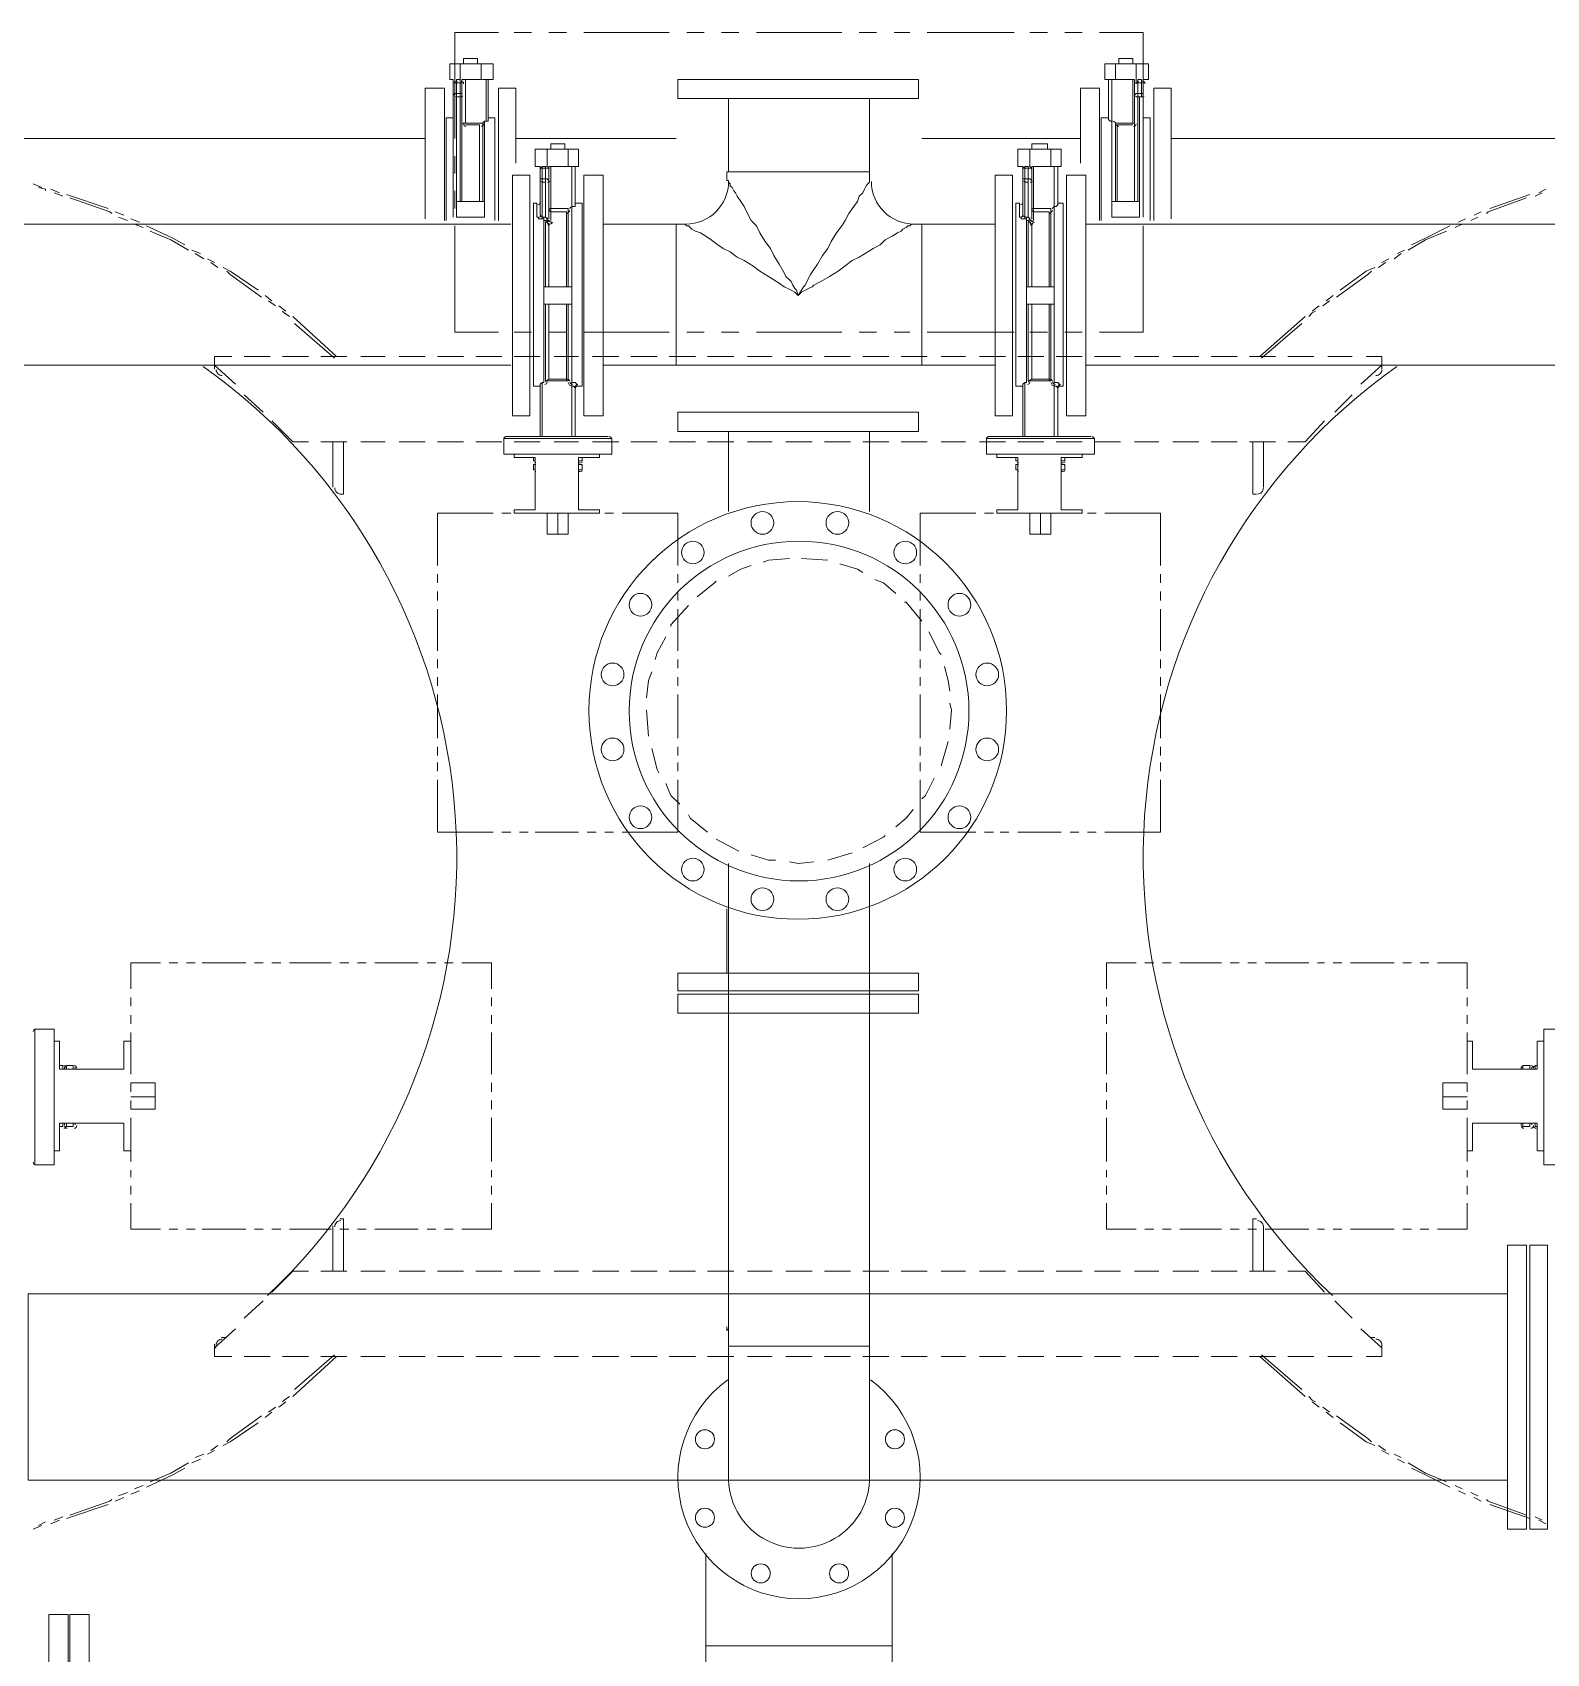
# Model space of a CAD drawing. Extents: x -18489 to 195597, y -1599 to 112111.
# Drawn here: x -14382.2 to -14206.1, y 6897.8 to 7086.3 of the extents above; entities that cross this region are included whole.
import ezdxf

# ---------------------------------------------------------------- set-up
doc = ezdxf.new("R2010")
doc.units = 0
doc.header["$LTSCALE"] = 100
doc.layers.add('188K-SM-03-F10-MECH-EQ-Y2257103$0$M-EQPM-AD', color=5, linetype='Continuous')

# ---------------------------------------------------------------- blocks, each defined once
blk = doc.blocks.new('188K-SM-03-F10-MECH-EQ-Y2257103$0$矽品二林中科一期-設備-空調$0$ZIN280AH(OD1400TL2135) 外型圖-Model')
at = {"color": 0, "lineweight": 13}
for points in [[(4059.7, 7822.9), (4037.4, 7822.9), (4037.4, 8151.2), (4059.7, 8151.2)], [(4061.8, 7822.9), (4084.1, 7822.9), (4084.1, 8151.2), (4061.8, 8151.2)], [(2361.3, 7393.2), (2341, 7393.2), (2341, 7723.6), (2361.3, 7723.6)], [(2365.3, 7393.2), (2387.6, 7393.2), (2387.6, 7723.6), (2365.3, 7723.6)], [(2345, 7141.9), (2345, 7299.9), (2324.8, 7299.9), (2324.8, 7141.9)], [(4078, 7141.9), (4078, 7299.9), (4100.3, 7299.9), (4100.3, 7141.9)], [(3352.4, 7101.3), (3072.7, 7101.3), (3072.7, 7123.6), (3352.4, 7123.6)], [(3352.4, 7097.3), (3072.7, 7097.3), (3072.7, 7077), (3352.4, 7077)], [(2993.6, 6473), (2993.6, 6454.8), (2868, 6454.8), (2868, 6473)], [(3555.1, 6473), (3555.1, 6454.8), (3429.4, 6454.8), (3429.4, 6473)], [(3352.4, 6424.4), (3072.7, 6424.4), (3072.7, 6446.7), (3352.4, 6446.7)], [(2900.4, 6428.4), (2900.4, 6148.7), (2878.1, 6148.7), (2878.1, 6428.4)], [(2963.2, 6428.4), (2963.2, 6148.7), (2983.5, 6148.7), (2983.5, 6428.4)], [(3461.8, 6428.4), (3461.8, 6148.7), (3439.5, 6148.7), (3439.5, 6428.4)], [(3524.6, 6428.4), (3524.6, 6148.7), (3544.9, 6148.7), (3544.9, 6428.4)], [(2914.6, 6394), (2914.6, 6389.9)], [(3476, 6394), (3476, 6389.9)], [(2947, 6278.4), (2914.6, 6278.4), (2914.6, 6298.7), (2947, 6298.7)], [(3129.4, 6144.7), (3129.4, 6154.8), (3129.4, 6156.8), (3131.4, 6158.8), (3133.5, 6160.9), (3135.5, 6164.9), (3137.5, 6169), (3141.6, 6173), (3143.6, 6179.1), (3147.7, 6185.2), (3153.7, 6193.3), (3157.8, 6201.4), (3161.8, 6207.5), (3167.9, 6215.6), (3174, 6225.7), (3178.1, 6233.8), (3184.1, 6241.9), (3190.2, 6252.1), (3194.3, 6258.2), (3198.3, 6264.2), (3202.4, 6272.3), (3204.4, 6276.4), (3206.4, 6278.4), (3208.5, 6282.5), (3212.5, 6288.6), (3214.5, 6282.5), (3216.6, 6280.5), (3218.6, 6276.4), (3220.6, 6272.3), (3222.7, 6270.3), (3226.7, 6266.3), (3228.7, 6262.2), (3234.8, 6252.1), (3240.9, 6241.9), (3244.9, 6233.8), (3251, 6225.7), (3257.1, 6215.6), (3261.2, 6207.5), (3267.2, 6201.4), (3271.3, 6193.3), (3275.3, 6185.2), (3279.4, 6179.1), (3283.5, 6173), (3285.5, 6169), (3287.5, 6167), (3289.5, 6162.9), (3291.6, 6160.9), (3291.6, 6158.8), (3293.6, 6156.8), (3293.6, 6154.8), (3295.6, 6154.8), (3295.6, 6144.7)], [(3508.4, 6278.4), (3476, 6278.4), (3476, 6298.7), (3508.4, 6298.7)], [(2949, 6156.8), (2949, 6152.8), (2945, 6152.8), (2945, 6156.8)], [(3510.5, 6156.8), (3510.5, 6152.8), (3506.4, 6152.8), (3506.4, 6156.8)], [(2918.6, 6138.6), (2918.6, 6118.3), (2906.5, 6118.3), (2906.5, 6138.6)], [(2949, 6140.6), (2949, 6138.6), (2945, 6138.6), (2945, 6140.6)], [(3480.1, 6138.6), (3480.1, 6118.3), (3467.9, 6118.3), (3467.9, 6138.6)], [(3510.5, 6140.6), (3510.5, 6138.6), (3506.4, 6138.6), (3506.4, 6140.6)], [(2813.2, 6057.5), (2813.2, 6053.5), (2817.3, 6053.5), (2817.3, 6057.5)], [(3072.7, 6037.2), (3352.4, 6037.2), (3352.4, 6059.5), (3072.7, 6059.5)], [(3609.8, 6057.5), (3609.8, 6053.5), (3605.7, 6053.5), (3605.7, 6057.5)], [(2813.2, 6041.3), (2813.2, 6037.2), (2817.3, 6037.2), (2817.3, 6041.3)], [(3609.8, 6041.3), (3609.8, 6037.2), (3605.7, 6037.2), (3605.7, 6041.3)]]:
    blk.add_lwpolyline(points, close=True, dxfattribs=at)
for points in [[(3103.1, 7934.3), (3103.1, 7751.9)], [(3319.9, 7934.3), (3319.9, 7751.9)], [(3103.1, 7859.4), (3319.9, 7859.4)], [(2351.1, 7713.4), (2343, 7717.5)], [(4082, 7717.5), (4071.9, 7713.4)], [(4096.2, 7719.5), (4088.1, 7715.4)], [(4102.3, 7723.6), (4092.2, 7719.5)], [(2355.2, 7709.4), (2347.1, 7713.4)], [(2407.9, 7695.2), (2361.3, 7711.4)], [(2411.9, 7689.1), (2409.9, 7691.1), (2365.3, 7707.3)], [(4059.7, 7707.3), (4013.1, 7691.1), (4011.1, 7689.1)], [(4063.8, 7711.4), (4015.1, 7695.2)], [(4078, 7713.4), (4067.8, 7709.4)], [(2426.1, 7687.1), (2418, 7691.1)], [(2430.2, 7681), (2422.1, 7685)], [(2444.4, 7679), (2436.2, 7683)], [(2448.4, 7672.9), (2440.3, 7676.9)], [(3984.7, 7676.9), (3974.6, 7672.9)], [(3988.8, 7683), (3978.7, 7679)], [(4003, 7685), (3992.8, 7681)], [(4007, 7691.1), (3996.9, 7687.1)], [(2387.6, 7449.9), (4108.4, 7449.9), (4108.4, 7666.8), (2387.6, 7666.8)], [(2499.1, 7652.6), (2482.9, 7660.7), (2454.5, 7674.9)], [(2503.1, 7646.5), (2482.9, 7658.7), (2458.5, 7668.8)], [(3129.4, 6949.3), (3129.4, 7666.8)], [(3293.6, 6949.3), (3293.6, 7666.8)], [(3966.5, 7668.8), (3942.2, 7658.7), (3921.9, 7646.5)], [(3970.6, 7674.9), (3940.1, 7660.7), (3926, 7652.6)], [(2515.3, 7642.5), (2507.2, 7646.5)], [(2519.3, 7636.4), (2511.2, 7640.5)], [(3913.8, 7640.5), (3903.7, 7636.4)], [(3917.9, 7646.5), (3907.7, 7642.5)], [(2533.5, 7632.3), (2525.4, 7636.4)], [(2537.6, 7626.3), (2529.5, 7632.3)], [(2582.2, 7599.9), (2551.8, 7622.2), (2541.6, 7626.3)], [(2586.2, 7591.8), (2549.7, 7618.2), (2545.7, 7622.2)], [(3877.3, 7622.2), (3873.3, 7618.2), (3836.8, 7591.8)], [(3881.4, 7626.3), (3873.3, 7622.2), (3840.8, 7599.9)], [(3895.6, 7632.3), (3887.5, 7626.3)], [(3899.6, 7636.4), (3891.5, 7632.3)], [(2598.4, 7587.8), (2590.3, 7593.8)], [(2602.4, 7581.7), (2594.3, 7587.8)], [(2614.6, 7575.6), (2606.5, 7581.7)], [(3816.5, 7581.7), (3808.4, 7575.6)], [(3828.7, 7587.8), (3820.6, 7581.7)], [(3832.7, 7593.8), (3824.6, 7587.8)], [(2618.7, 7569.5), (2614.6, 7573.6), (2610.6, 7575.6)], [(2675.4, 7522.9), (2622.7, 7569.5)], [(3800.3, 7569.5), (3749.6, 7522.9)], [(3812.5, 7575.6), (3810.4, 7573.6), (3804.4, 7569.5)], [(2673.4, 7520.9), (2626.8, 7561.4)], [(3798.3, 7561.4), (3751.7, 7520.9)], [(2551.8, 7522.9), (2533.5, 7522.9), (2533.5, 7512.8), (2557.9, 7490.5)], [(2533.5, 7512.8), (2533.5, 7512.8)], [(2533.5, 7512.8), (2533.5, 7508.7)], [(2596.4, 7522.9), (2568, 7522.9)], [(2643, 7522.9), (2612.6, 7522.9)], [(2687.6, 7522.9), (2657.2, 7522.9)], [(2732.2, 7522.9), (2701.8, 7522.9)], [(2776.8, 7522.9), (2746.3, 7522.9)], [(2821.3, 7522.9), (2793, 7522.9)], [(2868, 7522.9), (2837.6, 7522.9)], [(2912.5, 7522.9), (2882.1, 7522.9)], [(2957.1, 7522.9), (2926.7, 7522.9)], [(3001.7, 7522.9), (2971.3, 7522.9)], [(3046.3, 7522.9), (3017.9, 7522.9)], [(3092.9, 7522.9), (3062.5, 7522.9)], [(3137.5, 7522.9), (3107.1, 7522.9)], [(3129.4, 7510.7), (3293.6, 7510.7)], [(3182.1, 7522.9), (3151.7, 7522.9)], [(3226.7, 7522.9), (3196.3, 7522.9)], [(3271.3, 7522.9), (3242.9, 7522.9)], [(3317.9, 7522.9), (3287.5, 7522.9)], [(3362.5, 7522.9), (3332.1, 7522.9)], [(3407.1, 7522.9), (3376.7, 7522.9)], [(3451.7, 7522.9), (3421.3, 7522.9)], [(3496.3, 7522.9), (3467.9, 7522.9)], [(3542.9, 7522.9), (3512.5, 7522.9)], [(3587.5, 7522.9), (3557.1, 7522.9)], [(3632.1, 7522.9), (3601.7, 7522.9)], [(3676.7, 7522.9), (3646.3, 7522.9)], [(3721.3, 7522.9), (3692.9, 7522.9)], [(3767.9, 7522.9), (3737.5, 7522.9)], [(3812.5, 7522.9), (3782.1, 7522.9)], [(3857, 7522.9), (3826.6, 7522.9)], [(3867.2, 7490.5), (3891.5, 7512.8), (3891.5, 7522.9), (3871.2, 7522.9)], [(3889.5, 7512.8), (3891.5, 7512.8), (3891.5, 7508.7)], [(2545.7, 7500.6), (2541.6, 7500.6)], [(3129.4, 7490.5), (3129.4, 7492.5), (3129.4, 7488.4), (3129.4, 7492.5)], [(3129.4, 7488.4), (3129.4, 7488.4)], [(3293.6, 7492.5), (3295.6, 7490.5)], [(3295.6, 7492.5), (3295.6, 7488.4)], [(3295.6, 7488.4), (3295.6, 7488.4)], [(3295.6, 7488.4), (3295.6, 7488.4)], [(3877.3, 7500.6), (3883.4, 7500.6)], [(2588.3, 7458), (2568, 7478.3)], [(3834.8, 7458), (3857, 7478.3)], [(2643, 7423.6), (2622.7, 7423.6), (2600.4, 7447.9)], [(3824.6, 7447.9), (3800.3, 7423.6), (3782.1, 7423.6)], [(2687.6, 7423.6), (2657.2, 7423.6)], [(2671.4, 7423.6), (2671.4, 7370.9)], [(2683.5, 7423.6), (2683.5, 7362.8), (2679.5, 7362.8)], [(2732.2, 7423.6), (2701.8, 7423.6)], [(2776.8, 7423.6), (2746.3, 7423.6)], [(2821.3, 7423.6), (2793, 7423.6)], [(2868, 7423.6), (2837.6, 7423.6)], [(2912.5, 7423.6), (2882.1, 7423.6)], [(2957.1, 7423.6), (2926.7, 7423.6)], [(3001.7, 7423.6), (2971.3, 7423.6)], [(3046.3, 7423.6), (3017.9, 7423.6)], [(3092.9, 7423.6), (3062.5, 7423.6)], [(3137.5, 7423.6), (3107.1, 7423.6)], [(3182.1, 7423.6), (3151.7, 7423.6)], [(3226.7, 7423.6), (3196.3, 7423.6)], [(3271.3, 7423.6), (3242.9, 7423.6)], [(3317.9, 7423.6), (3287.5, 7423.6)], [(3362.5, 7423.6), (3332.1, 7423.6)], [(3407.1, 7423.6), (3376.7, 7423.6)], [(3451.7, 7423.6), (3421.3, 7423.6)], [(3496.3, 7423.6), (3467.9, 7423.6)], [(3542.9, 7423.6), (3512.5, 7423.6)], [(3587.5, 7423.6), (3557.1, 7423.6)], [(3632.1, 7423.6), (3601.7, 7423.6)], [(3676.7, 7423.6), (3646.3, 7423.6)], [(3721.3, 7423.6), (3692.9, 7423.6)], [(3767.9, 7423.6), (3737.5, 7423.6)], [(3741.5, 7423.6), (3741.5, 7362.8), (3745.6, 7362.8)], [(3753.7, 7423.6), (3753.7, 7370.9)], [(2468.7, 7374.9), (2434.2, 7374.9), (2434.2, 7344.5)], [(2478.8, 7374.9), (2488.9, 7374.9)], [(2499.1, 7374.9), (2509.2, 7374.9)], [(2519.3, 7374.9), (2570, 7374.9)], [(2580.1, 7374.9), (2590.3, 7374.9)], [(2600.4, 7374.9), (2608.5, 7374.9)], [(2618.7, 7374.9), (2669.3, 7374.9)], [(2679.5, 7374.9), (2689.6, 7374.9)], [(2699.7, 7374.9), (2709.9, 7374.9)], [(2720, 7374.9), (2768.6, 7374.9)], [(2778.8, 7374.9), (2788.9, 7374.9)], [(2799, 7374.9), (2809.2, 7374.9)], [(2853.8, 7344.5), (2853.8, 7374.9), (2819.3, 7374.9)], [(3569.2, 7344.5), (3569.2, 7374.9), (3603.7, 7374.9)], [(3624, 7374.9), (3613.8, 7374.9)], [(3644.2, 7374.9), (3634.1, 7374.9)], [(3705, 7374.9), (3654.4, 7374.9)], [(3725.3, 7374.9), (3715.2, 7374.9)], [(3745.6, 7374.9), (3735.4, 7374.9)], [(3804.4, 7374.9), (3755.7, 7374.9)], [(3824.6, 7374.9), (3814.5, 7374.9)], [(3844.9, 7374.9), (3834.8, 7374.9)], [(3905.7, 7374.9), (3855, 7374.9)], [(3923.9, 7374.9), (3913.8, 7374.9)], [(3944.2, 7374.9), (3934.1, 7374.9)], [(3954.3, 7374.9), (3988.8, 7374.9), (3988.8, 7344.5)], [(2434.2, 7334.4), (2434.2, 7324.3)], [(2853.8, 7324.3), (2853.8, 7334.4)], [(3569.2, 7324.3), (3569.2, 7334.4)], [(3988.8, 7334.4), (3988.8, 7324.3)], [(2434.2, 7314.1), (2434.2, 7306)], [(2853.8, 7306), (2853.8, 7314.1)], [(3569.2, 7306), (3569.2, 7314.1)], [(3988.8, 7314.1), (3988.8, 7306)], [(2345, 7283.7), (2353.1, 7283.7), (2353.1, 7251.3), (2428.1, 7251.3), (2428.1, 7283.7), (2434.2, 7283.7)], [(2434.2, 7295.9), (2434.2, 7245.2)], [(2853.8, 7245.2), (2853.8, 7295.9)], [(3569.2, 7245.2), (3569.2, 7295.9)], [(3988.8, 7295.9), (3988.8, 7245.2)], [(4078, 7283.7), (4071.9, 7283.7), (4071.9, 7251.3), (3996.9, 7251.3), (3996.9, 7283.7), (3988.8, 7283.7)], [(2353.1, 7255.4), (2355.2, 7255.4), (2355.2, 7251.3)], [(2359.2, 7253.3), (2359.2, 7251.3)], [(2361.3, 7251.3), (2361.3, 7255.4), (2369.4, 7255.4), (2369.4, 7251.3)], [(2371.4, 7253.3), (2371.4, 7251.3)], [(4053.7, 7253.3), (4053.7, 7251.3)], [(4063.8, 7251.3), (4063.8, 7255.4), (4055.7, 7255.4), (4055.7, 7251.3)], [(4065.8, 7253.3), (4065.8, 7251.3)], [(4071.9, 7255.4), (4067.8, 7255.4), (4067.8, 7251.3)], [(2434.2, 7235.1), (2434.2, 7225)], [(2434.2, 7204.7), (2462.6, 7204.7), (2462.6, 7235.1), (2434.2, 7235.1)], [(2853.8, 7225), (2853.8, 7235.1)], [(3569.2, 7225), (3569.2, 7235.1)], [(3988.8, 7204.7), (3960.4, 7204.7), (3960.4, 7235.1), (3988.8, 7235.1)], [(3988.8, 7235.1), (3988.8, 7225)], [(2434.2, 7220.9), (2462.6, 7220.9)], [(2434.2, 7214.8), (2434.2, 7204.7)], [(2853.8, 7204.7), (2853.8, 7214.8)], [(3569.2, 7204.7), (3569.2, 7214.8)], [(3988.8, 7220.9), (3960.4, 7220.9)], [(3988.8, 7214.8), (3988.8, 7204.7)], [(2434.2, 7156), (2428.1, 7156), (2428.1, 7188.5), (2353.1, 7188.5), (2353.1, 7156), (2345, 7156)], [(2355.2, 7188.5), (2355.2, 7184.4), (2353.1, 7184.4)], [(2359.2, 7188.5), (2359.2, 7186.4)], [(2369.4, 7188.5), (2369.4, 7184.4), (2361.3, 7184.4), (2361.3, 7188.5)], [(2371.4, 7188.5), (2371.4, 7186.4)], [(2434.2, 7194.6), (2434.2, 7145.9)], [(2853.8, 7145.9), (2853.8, 7194.6)], [(3569.2, 7145.9), (3569.2, 7194.6)], [(3988.8, 7194.6), (3988.8, 7145.9)], [(3988.8, 7156), (3996.9, 7156), (3996.9, 7188.5), (4071.9, 7188.5), (4071.9, 7156), (4078, 7156)], [(4053.7, 7188.5), (4053.7, 7186.4)], [(4055.7, 7188.5), (4055.7, 7184.4), (4063.8, 7184.4), (4063.8, 7188.5)], [(4065.8, 7188.5), (4065.8, 7186.4)], [(4067.8, 7188.5), (4067.8, 7184.4), (4071.9, 7184.4)], [(2434.2, 7135.8), (2434.2, 7125.6)], [(2853.8, 7125.6), (2853.8, 7135.8)], [(3569.2, 7125.6), (3569.2, 7135.8)], [(3988.8, 7135.8), (3988.8, 7125.6)], [(2434.2, 7115.5), (2434.2, 7105.4)], [(2853.8, 7105.4), (2853.8, 7115.5)], [(3569.2, 7105.4), (3569.2, 7115.5)], [(3988.8, 7115.5), (3988.8, 7105.4)], [(2434.2, 7095.2), (2434.2, 7064.8), (2468.7, 7064.8)], [(2819.3, 7064.8), (2853.8, 7064.8), (2853.8, 7095.2)], [(3603.7, 7064.8), (3569.2, 7064.8), (3569.2, 7095.2)], [(3988.8, 7095.2), (3988.8, 7064.8), (3954.3, 7064.8)], [(3129.4, 7002), (3129.4, 7077)], [(3295.6, 7002), (3295.6, 7077)], [(2478.8, 7064.8), (2488.9, 7064.8)], [(2499.1, 7064.8), (2509.2, 7064.8)], [(2519.3, 7064.8), (2570, 7064.8)], [(2580.1, 7064.8), (2590.3, 7064.8)], [(2600.4, 7064.8), (2608.5, 7064.8)], [(2618.7, 7064.8), (2669.3, 7064.8)], [(2679.5, 7064.8), (2689.6, 7064.8)], [(2699.7, 7064.8), (2709.9, 7064.8)], [(2720, 7064.8), (2768.6, 7064.8)], [(2778.8, 7064.8), (2788.9, 7064.8)], [(2799, 7064.8), (2809.2, 7064.8)], [(3624, 7064.8), (3613.8, 7064.8)], [(3644.2, 7064.8), (3634.1, 7064.8)], [(3705, 7064.8), (3654.4, 7064.8)], [(3725.3, 7064.8), (3715.2, 7064.8)], [(3745.6, 7064.8), (3735.4, 7064.8)], [(3804.4, 7064.8), (3755.7, 7064.8)], [(3824.6, 7064.8), (3814.5, 7064.8)], [(3844.9, 7064.8), (3834.8, 7064.8)], [(3905.7, 7064.8), (3855, 7064.8)], [(3923.9, 7064.8), (3913.8, 7064.8)], [(3944.2, 7064.8), (3934.1, 7064.8)], [(3178.1, 6945.3), (3149.7, 6937.1)], [(3222.7, 6947.3), (3212.5, 6949.3), (3194.3, 6947.3)], [(3267.2, 6939.2), (3247, 6945.3), (3238.9, 6945.3)], [(3137.5, 6931.1), (3113.2, 6918.9), (3111.2, 6916.9)], [(3307.8, 6920.9), (3281.4, 6935.1)], [(2855.8, 6912.8), (2790.9, 6912.8), (2790.9, 6852)], [(2876.1, 6912.8), (2865.9, 6912.8)], [(2896.3, 6912.8), (2886.2, 6912.8)], [(2957.1, 6912.8), (2906.5, 6912.8)], [(2977.4, 6912.8), (2967.3, 6912.8)], [(2995.6, 6912.8), (2985.5, 6912.8)], [(3070.6, 6852), (3070.6, 6912.8), (3005.8, 6912.8)], [(3099, 6906.7), (3086.9, 6896.6), (3078.7, 6886.5)], [(3340.2, 6892.6), (3338.2, 6896.6), (3317.9, 6912.8)], [(3417.2, 6912.8), (3352.4, 6912.8), (3352.4, 6852)], [(3437.5, 6912.8), (3427.4, 6912.8)], [(3457.8, 6912.8), (3447.6, 6912.8)], [(3518.6, 6912.8), (3467.9, 6912.8)], [(3536.8, 6912.8), (3526.7, 6912.8)], [(3557.1, 6912.8), (3546.9, 6912.8)], [(3632.1, 6852), (3632.1, 6912.8), (3567.2, 6912.8)], [(3068.6, 6874.3), (3064.6, 6870.3), (3054.4, 6850)], [(3366.6, 6856.1), (3360.5, 6870.3), (3350.3, 6880.4)], [(2790.9, 6841.9), (2790.9, 6831.8)], [(3046.3, 6835.8), (3038.2, 6807.4)], [(3070.6, 6841.9), (3070.6, 6831.8)], [(3352.4, 6841.9), (3352.4, 6831.8)], [(3382.8, 6815.5), (3376.7, 6839.9), (3374.7, 6843.9)], [(3632.1, 6841.9), (3632.1, 6831.8)], [(2790.9, 6823.6), (2790.9, 6813.5)], [(3070.6, 6823.6), (3070.6, 6813.5)], [(3352.4, 6823.6), (3352.4, 6813.5)], [(3632.1, 6823.6), (3632.1, 6813.5)], [(2790.9, 6803.4), (2790.9, 6752.7)], [(3036.2, 6793.2), (3034.2, 6770.9), (3036.2, 6762.8)], [(3070.6, 6803.4), (3070.6, 6752.7)], [(3352.4, 6803.4), (3352.4, 6752.7)], [(3388.9, 6770.9), (3386.8, 6801.3)], [(3632.1, 6803.4), (3632.1, 6752.7)], [(3382.8, 6726.4), (3386.8, 6736.5), (3388.9, 6756.8)], [(2790.9, 6742.6), (2790.9, 6732.4)], [(3036.2, 6748.7), (3038.2, 6736.5), (3042.3, 6720.3)], [(3070.6, 6742.6), (3070.6, 6732.4)], [(3352.4, 6742.6), (3352.4, 6732.4)], [(3632.1, 6742.6), (3632.1, 6732.4)], [(2790.9, 6722.3), (2790.9, 6712.2)], [(3070.6, 6722.3), (3070.6, 6712.2)], [(3352.4, 6722.3), (3352.4, 6712.2)], [(3632.1, 6722.3), (3632.1, 6712.2)], [(2790.9, 6702), (2790.9, 6653.4)], [(3046.3, 6706.1), (3048.3, 6704.1), (3060.5, 6679.7)], [(3070.6, 6702), (3070.6, 6653.4)], [(3352.4, 6702), (3352.4, 6653.4)], [(3366.6, 6685.8), (3376.7, 6704.1), (3378.7, 6712.2)], [(3632.1, 6702), (3632.1, 6653.4)], [(3068.6, 6667.6), (3086.9, 6645.3), (3088.9, 6645.3)], [(3340.2, 6649.3), (3360.5, 6671.6), (3360.5, 6673.7)], [(2790.9, 6643.3), (2790.9, 6633.1)], [(3070.6, 6643.3), (3070.6, 6633.1)], [(3307.8, 6621), (3309.8, 6623), (3330.1, 6639.2)], [(3352.4, 6643.3), (3352.4, 6633.1)], [(3632.1, 6643.3), (3632.1, 6633.1)], [(2790.9, 6623), (2790.9, 6612.9)], [(3070.6, 6623), (3070.6, 6612.9)], [(3099, 6635.2), (3113.2, 6623), (3123.3, 6618.9)], [(3352.4, 6623), (3352.4, 6612.9)], [(3632.1, 6623), (3632.1, 6612.9)], [(2855.8, 6541.9), (2790.9, 6541.9), (2790.9, 6602.7)], [(3070.6, 6602.7), (3070.6, 6541.9), (3005.8, 6541.9)], [(3137.5, 6610.8), (3143.6, 6606.8), (3163.9, 6600.7)], [(3267.2, 6602.7), (3279.4, 6606.8), (3293.6, 6614.9)], [(3417.2, 6541.9), (3352.4, 6541.9), (3352.4, 6602.7)], [(3632.1, 6602.7), (3632.1, 6541.9), (3567.2, 6541.9)], [(3178.1, 6596.6), (3208.5, 6594.6)], [(3222.7, 6594.6), (3247, 6596.6), (3253.1, 6598.7)], [(2918.6, 6541.9), (2918.6, 6566.2), (2930.8, 6566.2)], [(2943, 6541.9), (2943, 6566.2), (2930.8, 6566.2), (2930.8, 6541.9)], [(3480.1, 6541.9), (3480.1, 6566.2), (3492.2, 6566.2)], [(3504.4, 6541.9), (3504.4, 6566.2), (3492.2, 6566.2), (3492.2, 6541.9)], [(2876.1, 6541.9), (2865.9, 6541.9)], [(2882.1, 6473), (2882.1, 6477.1), (2906.5, 6477.1), (2906.5, 6537.9), (2882.1, 6537.9), (2882.1, 6541.9), (2981.5, 6541.9), (2981.5, 6537.9), (2957.1, 6537.9), (2957.1, 6477.1), (2981.5, 6477.1), (2981.5, 6473)], [(2896.3, 6541.9), (2886.2, 6541.9)], [(2957.1, 6541.9), (2906.5, 6541.9)], [(2977.4, 6541.9), (2967.3, 6541.9)], [(2995.6, 6541.9), (2985.5, 6541.9)], [(3129.4, 6525.7), (3129.4, 6446.7), (3129.4, 6539.9)], [(3293.6, 6525.7), (3293.6, 6446.7), (3293.6, 6539.9)], [(3437.5, 6541.9), (3427.4, 6541.9)], [(3443.6, 6473), (3443.6, 6477.1), (3467.9, 6477.1), (3467.9, 6537.9), (3443.6, 6537.9), (3443.6, 6541.9), (3542.9, 6541.9), (3542.9, 6537.9), (3518.6, 6537.9), (3518.6, 6477.1), (3542.9, 6477.1), (3542.9, 6473)], [(3457.8, 6541.9), (3447.6, 6541.9)], [(3518.6, 6541.9), (3467.9, 6541.9)], [(3536.8, 6541.9), (3526.7, 6541.9)], [(3557.1, 6541.9), (3546.9, 6541.9)], [(2671.4, 6458.8), (2671.4, 6511.5)], [(2683.5, 6458.8), (2683.5, 6519.6), (2679.5, 6519.6)], [(3741.5, 6458.8), (3741.5, 6519.6), (3745.6, 6519.6)], [(3753.7, 6458.8), (3753.7, 6511.5)], [(2906.5, 6485.2), (2902.4, 6485.2), (2902.4, 6491.2), (2906.5, 6491.2)], [(2904.4, 6493.3), (2906.5, 6493.3)], [(2957.1, 6493.3), (2957.1, 6493.3)], [(2957.1, 6491.2), (2959.2, 6491.2), (2959.2, 6485.2), (2957.1, 6485.2)], [(3467.9, 6485.2), (3463.8, 6485.2), (3463.8, 6491.2), (3467.9, 6491.2)], [(3465.9, 6493.3), (3467.9, 6493.3)], [(3518.6, 6493.3), (3518.6, 6493.3)], [(3518.6, 6491.2), (3520.6, 6491.2), (3520.6, 6485.2), (3518.6, 6485.2)], [(2902.4, 6477.1), (2902.4, 6481.1), (2906.5, 6481.1)], [(2906.5, 6483.1), (2904.4, 6483.1)], [(2957.1, 6483.1), (2957.1, 6483.1)], [(2957.1, 6481.1), (2959.2, 6481.1), (2959.2, 6477.1)], [(3463.8, 6477.1), (3463.8, 6481.1), (3467.9, 6481.1)], [(3467.9, 6483.1), (3465.9, 6483.1)], [(3518.6, 6483.1), (3518.6, 6483.1)], [(3518.6, 6481.1), (3520.6, 6481.1), (3520.6, 6477.1)], [(2643, 6458.8), (2622.7, 6458.8), (2600.4, 6434.5)], [(2687.6, 6458.8), (2657.2, 6458.8)], [(2732.2, 6458.8), (2701.8, 6458.8)], [(2776.8, 6458.8), (2746.3, 6458.8)], [(2821.3, 6458.8), (2793, 6458.8)], [(2868, 6458.8), (2837.6, 6458.8)], [(2991.6, 6452.7), (2872, 6452.7)], [(2912.5, 6458.8), (2882.1, 6458.8)], [(2910.5, 6394), (2910.5, 6452.7)], [(2957.1, 6458.8), (2926.7, 6458.8)], [(2951.1, 6452.7), (2951.1, 6391.9), (2949, 6389.9), (2947, 6389.9), (2947, 6298.7)], [(2949, 6389.9), (2949, 6452.7)], [(3001.7, 6458.8), (2971.3, 6458.8)], [(3046.3, 6458.8), (3017.9, 6458.8)], [(3092.9, 6458.8), (3062.5, 6458.8)], [(3137.5, 6458.8), (3107.1, 6458.8)], [(3182.1, 6458.8), (3151.7, 6458.8)], [(3226.7, 6458.8), (3196.3, 6458.8)], [(3271.3, 6458.8), (3242.9, 6458.8)], [(3317.9, 6458.8), (3287.5, 6458.8)], [(3362.5, 6458.8), (3332.1, 6458.8)], [(3407.1, 6458.8), (3376.7, 6458.8)], [(3451.7, 6458.8), (3421.3, 6458.8)], [(3553, 6452.7), (3433.4, 6452.7)], [(3496.3, 6458.8), (3467.9, 6458.8)], [(3472, 6394), (3472, 6452.7)], [(3512.5, 6452.7), (3512.5, 6391.9), (3510.5, 6389.9), (3508.4, 6389.9), (3508.4, 6298.7)], [(3510.5, 6389.9), (3510.5, 6452.7)], [(3542.9, 6458.8), (3512.5, 6458.8)], [(3587.5, 6458.8), (3557.1, 6458.8)], [(3632.1, 6458.8), (3601.7, 6458.8)], [(3676.7, 6458.8), (3646.3, 6458.8)], [(3721.3, 6458.8), (3692.9, 6458.8)], [(3767.9, 6458.8), (3737.5, 6458.8)], [(3824.6, 6434.5), (3800.3, 6458.8), (3782.1, 6458.8)], [(2588.3, 6424.4), (2568, 6404.1)], [(3834.8, 6424.4), (3857, 6404.1)], [(2910.5, 6181.1), (2904.4, 6181.1), (2904.4, 6394), (2908.5, 6394), (2908.5, 6391.9), (2910.5, 6389.9), (2912.5, 6389.9), (2914.6, 6389.9), (2914.6, 6298.7)], [(2951.1, 6394), (2959.2, 6394), (2959.2, 6181.1), (2955.1, 6181.1), (2955.1, 6197.4), (2953.1, 6197.4), (2953.1, 6199.4), (2951.1, 6199.4), (2949, 6199.4), (2947, 6199.4), (2947, 6197.4)], [(3472, 6181.1), (3463.8, 6181.1), (3463.8, 6394), (3469.9, 6394), (3469.9, 6391.9), (3472, 6389.9), (3474, 6389.9), (3476, 6389.9), (3476, 6298.7)], [(3512.5, 6394), (3520.6, 6394), (3520.6, 6181.1), (3516.5, 6181.1), (3516.5, 6197.4), (3514.5, 6197.4), (3514.5, 6199.4), (3512.5, 6199.4), (3510.5, 6199.4), (3508.4, 6199.4), (3508.4, 6197.4)], [(2551.8, 6359.5), (2533.5, 6359.5), (2533.5, 6369.6), (2557.9, 6391.9)], [(2920.7, 6298.7), (2920.7, 6385.9), (2920.7, 6387.9), (2918.6, 6387.9), (2918.6, 6298.7)], [(2945, 6298.7), (2945, 6387.9), (2920.7, 6387.9)], [(2920.7, 6385.9), (2940.9, 6385.9), (2940.9, 6298.7)], [(2945, 6387.9), (2945, 6387.9)], [(3482.1, 6298.7), (3482.1, 6385.9), (3482.1, 6387.9), (3480.1, 6387.9), (3480.1, 6298.7)], [(3506.4, 6298.7), (3506.4, 6387.9), (3482.1, 6387.9)], [(3482.1, 6385.9), (3502.4, 6385.9), (3502.4, 6298.7)], [(3506.4, 6387.9), (3506.4, 6387.9)], [(3867.2, 6391.9), (3891.5, 6369.6), (3891.5, 6359.5), (3871.2, 6359.5)], [(2878.1, 6369.6), (2264, 6369.6), (2264, 6205.5), (2878.1, 6205.5)], [(2533.5, 6369.6), (2533.5, 6373.7)], [(2596.4, 6359.5), (2568, 6359.5)], [(2643, 6359.5), (2612.6, 6359.5)], [(2622.7, 6312.9), (2675.4, 6359.5)], [(2626.8, 6321), (2673.4, 6361.5)], [(2687.6, 6359.5), (2657.2, 6359.5)], [(2732.2, 6359.5), (2701.8, 6359.5)], [(2776.8, 6359.5), (2746.3, 6359.5)], [(2821.3, 6359.5), (2793, 6359.5)], [(2868, 6359.5), (2837.6, 6359.5)], [(2912.5, 6359.5), (2882.1, 6359.5)], [(2957.1, 6359.5), (2926.7, 6359.5)], [(3001.7, 6359.5), (2971.3, 6359.5)], [(2983.5, 6205.5), (3068.6, 6205.5), (3068.6, 6369.6), (2983.5, 6369.6)], [(3046.3, 6359.5), (3017.9, 6359.5)], [(3092.9, 6359.5), (3062.5, 6359.5)], [(3068.6, 6369.6), (3354.4, 6369.6)], [(3137.5, 6359.5), (3107.1, 6359.5)], [(3182.1, 6359.5), (3151.7, 6359.5)], [(3226.7, 6359.5), (3196.3, 6359.5)], [(3271.3, 6359.5), (3242.9, 6359.5)], [(3317.9, 6359.5), (3287.5, 6359.5)], [(3362.5, 6359.5), (3332.1, 6359.5)], [(3439.5, 6205.5), (3354.4, 6205.5), (3354.4, 6369.6), (3439.5, 6369.6)], [(3407.1, 6359.5), (3376.7, 6359.5)], [(3451.7, 6359.5), (3421.3, 6359.5)], [(3496.3, 6359.5), (3467.9, 6359.5)], [(3542.9, 6359.5), (3512.5, 6359.5)], [(3546.9, 6369.6), (4159, 6369.6), (4159, 6205.5), (3546.9, 6205.5)], [(3587.5, 6359.5), (3557.1, 6359.5)], [(3632.1, 6359.5), (3601.7, 6359.5)], [(3676.7, 6359.5), (3646.3, 6359.5)], [(3721.3, 6359.5), (3692.9, 6359.5)], [(3767.9, 6359.5), (3737.5, 6359.5)], [(3749.6, 6359.5), (3800.3, 6312.9)], [(3751.7, 6361.5), (3798.3, 6321)], [(3812.5, 6359.5), (3782.1, 6359.5)], [(3857, 6359.5), (3826.6, 6359.5)], [(3891.5, 6369.6), (3891.5, 6373.7)], [(2811.2, 6207.5), (2811.2, 6331.1), (2861.9, 6331.1)], [(2882.1, 6331.1), (2902.4, 6331.1)], [(2922.7, 6331.1), (2943, 6331.1)], [(2961.2, 6331.1), (3062.5, 6331.1)], [(3082.8, 6331.1), (3101, 6331.1)], [(3121.3, 6331.1), (3141.6, 6331.1)], [(3161.8, 6331.1), (3261.2, 6331.1)], [(3281.4, 6331.1), (3301.7, 6331.1)], [(3322, 6331.1), (3342.2, 6331.1)], [(3362.5, 6331.1), (3461.8, 6331.1)], [(3482.1, 6331.1), (3502.4, 6331.1)], [(3522.6, 6331.1), (3542.9, 6331.1)], [(3611.8, 6207.5), (3611.8, 6331.1), (3561.1, 6331.1)], [(2594.3, 6294.6), (2602.4, 6300.7)], [(2606.5, 6300.7), (2614.6, 6306.8)], [(2610.6, 6306.8), (2614.6, 6308.8), (2618.7, 6312.9)], [(3804.4, 6312.9), (3810.4, 6308.8), (3812.5, 6306.8)], [(3808.4, 6306.8), (3816.5, 6300.7)], [(3820.6, 6300.7), (3828.7, 6294.6)], [(2541.6, 6256.1), (2551.8, 6260.2), (2582.2, 6282.5)], [(2545.7, 6260.2), (2549.7, 6264.2), (2586.2, 6290.6)], [(2590.3, 6288.6), (2598.4, 6294.6)], [(3354.4, 6205.5), (3344.3, 6205.5), (3342.2, 6207.5), (3340.2, 6207.5), (3336.2, 6211.5), (3332.1, 6213.6), (3326, 6215.6), (3319.9, 6219.7), (3313.9, 6223.7), (3305.8, 6229.8), (3299.7, 6233.8), (3291.6, 6237.9), (3283.5, 6244), (3275.3, 6248), (3265.2, 6254.1), (3257.1, 6260.2), (3247, 6266.3), (3240.9, 6270.3), (3234.8, 6274.4), (3228.7, 6278.4), (3224.7, 6280.5), (3220.6, 6282.5), (3216.6, 6284.5), (3212.5, 6288.6), (3208.5, 6284.5), (3204.4, 6282.5), (3200.4, 6280.5), (3196.3, 6278.4), (3194.3, 6276.4), (3190.2, 6274.4), (3186.2, 6272.3), (3176, 6266.3), (3165.9, 6260.2), (3157.8, 6254.1), (3149.7, 6248), (3141.6, 6244), (3131.4, 6237.9), (3125.4, 6233.8), (3117.3, 6229.8), (3111.2, 6223.7), (3103.1, 6219.7), (3097, 6215.6), (3092.9, 6213.6), (3090.9, 6211.5), (3086.9, 6209.5), (3084.8, 6207.5), (3082.8, 6207.5), (3080.8, 6205.5), (3078.7, 6205.5), (3068.6, 6205.5)], [(3824.6, 6294.6), (3832.7, 6288.6)], [(3836.8, 6290.6), (3873.3, 6264.2), (3877.3, 6260.2)], [(3840.8, 6282.5), (3873.3, 6260.2), (3881.4, 6256.1)], [(2910.5, 6138.6), (2910.5, 6183.2), (2912.5, 6185.2), (2914.6, 6185.2), (2914.6, 6278.4)], [(2918.6, 6278.4), (2918.6, 6187.2), (2938.9, 6187.2), (2938.9, 6138.6)], [(2938.9, 6201.4), (2938.9, 6191.3), (2920.7, 6191.3), (2920.7, 6278.4)], [(3472, 6138.6), (3472, 6183.2), (3472, 6185.2), (3474, 6185.2), (3476, 6185.2), (3476, 6278.4)], [(3480.1, 6278.4), (3480.1, 6187.2), (3500.3, 6187.2), (3500.3, 6138.6)], [(3500.3, 6201.4), (3500.3, 6191.3), (3482.1, 6191.3), (3482.1, 6278.4)], [(3502.4, 6278.4), (3502.4, 6205.5)], [(2511.2, 6239.9), (2519.3, 6246)], [(2525.4, 6246), (2533.5, 6250.1)], [(2529.5, 6250.1), (2537.6, 6256.1)], [(3887.5, 6256.1), (3895.6, 6250.1)], [(3891.5, 6250.1), (3899.6, 6246)], [(3903.7, 6246), (3913.8, 6239.9)], [(2454.5, 6207.5), (2482.9, 6221.7), (2499.1, 6229.8)], [(2458.5, 6213.6), (2482.9, 6223.7), (2503.1, 6235.9)], [(2507.2, 6235.9), (2515.3, 6239.9)], [(3907.7, 6239.9), (3917.9, 6235.9)], [(3921.9, 6235.9), (3942.2, 6223.7), (3966.5, 6213.6)], [(3926, 6229.8), (3940.1, 6221.7), (3970.6, 6207.5)], [(2440.3, 6205.5), (2448.4, 6209.5)], [(3974.6, 6209.5), (3984.7, 6205.5)], [(2264, 6187.2), (2264, 6106.1), (2778.8, 6106.1)], [(2361.3, 6171), (2407.9, 6187.2)], [(2365.3, 6175.1), (2409.9, 6191.3), (2411.9, 6193.3)], [(2418, 6191.3), (2426.1, 6195.3)], [(2422.1, 6197.4), (2430.2, 6201.4)], [(2436.2, 6199.4), (2444.4, 6203.4)], [(2778.8, 6199.4), (2778.8, 6047.4), (2799, 6047.4), (2799, 6201.4)], [(2803.1, 6201.4), (2803.1, 6081.8), (2811.2, 6081.8)], [(2811.2, 6197.4), (2811.2, 6057.5), (2811.2, 6055.5), (2811.2, 6053.5), (2813.2, 6053.5), (2813.2, 6041.3), (2811.2, 6041.3), (2811.2, 6055.5)], [(2811.2, 6167), (2811.2, 6187.2)], [(2847.7, 6179.1), (2847.7, 6197.4), (2815.3, 6197.4), (2815.3, 6179.1)], [(2851.7, 6081.8), (2859.9, 6081.8), (2859.9, 6201.4)], [(2884.2, 6134.5), (2884.2, 6047.4), (2861.9, 6047.4), (2861.9, 6201.4)], [(2940.9, 6187.2), (2938.9, 6187.2), (2938.9, 6191.3)], [(2940.9, 6199.4), (2940.9, 6156.8), (2940.9, 6154.8), (2943, 6152.8), (2945, 6152.8), (2945, 6140.6), (2943, 6140.6), (2940.9, 6140.6), (2940.9, 6142.6), (2940.9, 6154.8)], [(2949, 6156.8), (2949, 6197.4), (2947, 6197.4), (2945, 6197.4), (2945, 6156.8)], [(2949, 6197.4), (2949, 6199.4)], [(3502.4, 6187.2), (3500.3, 6187.2), (3500.3, 6191.3)], [(3502.4, 6199.4), (3502.4, 6156.8), (3502.4, 6154.8), (3504.4, 6152.8), (3506.4, 6152.8), (3506.4, 6140.6), (3504.4, 6140.6), (3502.4, 6140.6), (3502.4, 6142.6), (3502.4, 6154.8)], [(3510.5, 6156.8), (3510.5, 6197.4), (3508.4, 6197.4), (3506.4, 6197.4), (3506.4, 6156.8)], [(3510.5, 6197.4), (3510.5, 6199.4)], [(3512.5, 6195.3), (3512.5, 6156.8), (3512.5, 6154.8), (3512.5, 6152.8), (3510.5, 6152.8), (3510.5, 6140.6), (3512.5, 6140.6), (3512.5, 6142.6), (3512.5, 6154.8)], [(3540.9, 6134.5), (3540.9, 6047.4), (3561.1, 6047.4), (3561.1, 6201.4)], [(3573.3, 6081.8), (3565.2, 6081.8), (3565.2, 6201.4)], [(3573.3, 6037.2), (3573.3, 6083.9), (3573.3, 6085.9), (3575.3, 6085.9), (3577.3, 6085.9), (3577.3, 6179.1), (3577.3, 6197.4), (3609.8, 6197.4), (3609.8, 6179.1)], [(3613.8, 6197.4), (3613.8, 6057.5), (3613.8, 6055.5), (3611.8, 6053.5), (3609.8, 6053.5), (3609.8, 6041.3), (3611.8, 6041.3), (3613.8, 6041.3), (3613.8, 6055.5)], [(3611.8, 6167), (3611.8, 6187.2)], [(3621.9, 6201.4), (3621.9, 6081.8), (3613.8, 6081.8)], [(3646.3, 6199.4), (3646.3, 6047.4), (3624, 6047.4), (3624, 6201.4)], [(4159, 6187.2), (4159, 6106.1), (3646.3, 6106.1)], [(3978.7, 6203.4), (3988.8, 6199.4)], [(3992.8, 6201.4), (4003, 6197.4)], [(3996.9, 6195.3), (4007, 6191.3)], [(4011.1, 6193.3), (4013.1, 6191.3), (4059.7, 6175.1)], [(4015.1, 6187.2), (4063.8, 6171)], [(2343, 6164.9), (2351.1, 6169)], [(2347.1, 6169), (2355.2, 6173)], [(2847.7, 6085.9), (2847.7, 6179.1), (2815.3, 6179.1), (2815.3, 6057.5)], [(2821.3, 6179.1), (2821.3, 6057.5), (2821.3, 6055.5), (2819.3, 6053.5), (2817.3, 6053.5), (2817.3, 6041.3), (2819.3, 6041.3), (2821.3, 6041.3), (2821.3, 6055.5)], [(2843.6, 6179.1), (2843.6, 6087.9), (2823.4, 6087.9), (2821.3, 6087.9)], [(2823.4, 6089.9), (2841.6, 6089.9), (2841.6, 6179.1)], [(2914.6, 6185.2), (2914.6, 6138.6)], [(3476, 6185.2), (3476, 6138.6)], [(3577.3, 6179.1), (3609.8, 6179.1), (3609.8, 6057.5)], [(3579.4, 6179.1), (3579.4, 6087.9), (3599.6, 6087.9), (3603.7, 6087.9)], [(3599.6, 6089.9), (3583.4, 6089.9), (3583.4, 6179.1)], [(3603.7, 6179.1), (3603.7, 6057.5), (3603.7, 6055.5), (3603.7, 6053.5), (3605.7, 6053.5), (3605.7, 6041.3), (3603.7, 6041.3), (3603.7, 6055.5)], [(4067.8, 6173), (4078, 6169)], [(4071.9, 6169), (4082, 6164.9)], [(4088.1, 6167), (4088.1, 6164.9), (4096.2, 6162.9)], [(4092.2, 6162.9), (4102.3, 6158.8)], [(2811.2, 6126.4), (2811.2, 6146.7)], [(2918.6, 6138.6), (2940.9, 6138.6), (2940.9, 6140.6), (2940.9, 6142.6)], [(2943, 6138.6), (2943, 6118.3), (2918.6, 6118.3)], [(2951.1, 6142.6), (2951.1, 6140.6), (2951.1, 6138.6), (2957.1, 6138.6), (2957.1, 6118.3), (2943, 6118.3)], [(3129.4, 6144.7), (3129.4, 6059.5)], [(3293.6, 6144.7), (3293.6, 6059.5)], [(3480.1, 6138.6), (3502.4, 6138.6), (3502.4, 6140.6), (3502.4, 6142.6)], [(3504.4, 6138.6), (3504.4, 6118.3), (3480.1, 6118.3)], [(3512.5, 6142.6), (3512.5, 6140.6), (3512.5, 6138.6), (3518.6, 6138.6), (3518.6, 6118.3), (3504.4, 6118.3)], [(3611.8, 6126.4), (3611.8, 6146.7)], [(2940.9, 6118.3), (2940.9, 6112.2), (2922.7, 6112.2), (2922.7, 6118.3)], [(3500.3, 6118.3), (3500.3, 6112.2), (3484.1, 6112.2), (3484.1, 6118.3)], [(2811.2, 6106.1), (2811.2, 5982.5), (2861.9, 5982.5)], [(2884.2, 6106.1), (3068.6, 6106.1)], [(3540.9, 6106.1), (3354.4, 6106.1)], [(3561.1, 5982.5), (3611.8, 5982.5), (3611.8, 6106.1)], [(2823.4, 6037.2), (2823.4, 6087.9)], [(2851.7, 6037.2), (2851.7, 6083.9), (2849.7, 6085.9), (2847.7, 6085.9), (2847.7, 6037.2)], [(3575.3, 6085.9), (3575.3, 6037.2)], [(3599.6, 6037.2), (3599.6, 6087.9)], [(2811.2, 6041.3), (2811.2, 6037.2), (2805.1, 6037.2), (2805.1, 6019), (2819.3, 6019)], [(2811.2, 6041.3), (2811.2, 6041.3)], [(2819.3, 6039.3), (2819.3, 6019), (2843.6, 6019)], [(2821.3, 6041.3), (2821.3, 6037.2), (2843.6, 6037.2), (2843.6, 6019), (2855.8, 6019), (2855.8, 6037.2), (2843.6, 6037.2)], [(2821.3, 6041.3), (2821.3, 6041.3)], [(3603.7, 6041.3), (3603.7, 6037.2), (3581.4, 6037.2), (3581.4, 6019), (3567.2, 6019), (3567.2, 6037.2), (3581.4, 6037.2)], [(3605.7, 6039.3), (3605.7, 6019), (3581.4, 6019)], [(3603.7, 6041.3), (3603.7, 6041.3)], [(3613.8, 6041.3), (3613.8, 6037.2), (3617.9, 6037.2), (3617.9, 6019), (3605.7, 6019)], [(3613.8, 6041.3), (3613.8, 6041.3)], [(2823.4, 6019), (2823.4, 6012.9), (2839.6, 6012.9), (2839.6, 6019)], [(3601.7, 6019), (3601.7, 6012.9), (3585.5, 6012.9), (3585.5, 6019)], [(2882.1, 5982.5), (2902.4, 5982.5)], [(2922.7, 5982.5), (2943, 5982.5)], [(2961.2, 5982.5), (3062.5, 5982.5)], [(3082.8, 5982.5), (3101, 5982.5)], [(3121.3, 5982.5), (3141.6, 5982.5)], [(3161.8, 5982.5), (3261.2, 5982.5)], [(3281.4, 5982.5), (3301.7, 5982.5)], [(3322, 5982.5), (3342.2, 5982.5)], [(3362.5, 5982.5), (3461.8, 5982.5)], [(3482.1, 5982.5), (3502.4, 5982.5)], [(3522.6, 5982.5), (3542.9, 5982.5)]]:
    blk.add_lwpolyline(points, dxfattribs=at)
for points in [[(2360.2, 7257.4, 0.414245), (2357.2, 7254.3, 0.414278), (2354.2, 7257.4)], [(2354.2, 7184.4, 0.414245), (2357.2, 7187.5, 0.414245), (2360.2, 7184.4)], [(2914.6, 6452.7), (2914.6, 6394, -0.319726), (2910.9, 6395.5)], [(3476, 6452.7), (3476, 6394, -0.319726), (3472.3, 6395.5)], [(2940.9, 6278.4), (2940.9, 6205.5, 0.308173), (2939, 6203.1)], [(2947, 6278.4), (2947, 6199.4), (2947, 6201.4), (2945, 6201.4, -0.226412), (2943, 6204, 0.145132), (2941.2, 6207.1)], [(2945, 6197.4), (2943, 6199.4), (2942.4, 6201.5, 0.233758), (2945, 6203.4), (2945, 6278.4)], [(3508.4, 6278.4), (3508.4, 6199.4), (3508.4, 6201.4), (3506.4, 6201.4, -0.226412), (3504.4, 6204, 0.145132), (3502.6, 6207.1)], [(3506.4, 6197.4), (3504.4, 6199.4), (3503.9, 6201.5, 0.233758), (3506.4, 6203.4), (3506.4, 6278.4)], [(2937.7, 6203.4, -0.410288), (2940.9, 6200.5, -0.271237), (2942.8, 6203.3, 0.348951), (2939.7, 6205.5)], [(3499.1, 6203.4, -0.410288), (3502.4, 6200.5, -0.271237), (3504.3, 6203.3, 0.348951), (3501.1, 6205.5, 0.308173), (3498.4, 6203.1)], [(2954.2, 6197.4, 0.393243), (2951.1, 6195.3), (2951.1, 6156.8), (2951.1, 6154.8), (2951.1, 6152.8), (2949, 6152.8), (2949, 6140.6), (2951.1, 6140.6), (2951.1, 6142.6), (2951.1, 6154.8)], [(2820.3, 6056.8, 0.22978), (2817.3, 6057.5), (2817.3, 6179.1)], [(3602.7, 6056.8, -0.229495), (3605.7, 6057.5), (3605.7, 6179.1)], [(2846.6, 6085.9, -0.367583), (2843.4, 6088.3, 0.260016), (2839.9, 6091.8)]]:
    blk.add_lwpolyline(points, format="xyb", dxfattribs=at)
for centre, radius in [((3164.9, 7775.2), 11.1), ((3256.1, 7775.2), 11.1), ((3100, 7710.4), 11.1), ((3321, 7710.4), 11.1), ((3100, 7619.2), 11.1), ((3321, 7619.2), 11.1), ((3213, 6771.3), 242.9), ((3166.9, 6990.9), 13.2), ((3254.1, 6990.9), 13.2), ((3211.5, 6772), 197.6), ((3087.9, 6956.4), 13.2), ((3335.1, 6956.4), 13.2), ((3025, 6895.6), 13.2), ((3395.9, 6895.6), 13.2), ((2992.6, 6816.6), 13.2), ((3428.4, 6816.6), 13.2), ((2992.6, 6729.4), 13.2), ((3428.4, 6729.4), 13.2), ((3025, 6648.3), 13.2), ((3395.9, 6648.3), 13.2), ((3087.9, 6587.5), 13.2), ((3335.1, 6587.5), 13.2), ((3166.9, 6553.1), 13.2), ((3254.1, 6553.1), 13.2)]:
    blk.add_circle(centre, radius, dxfattribs=at)
for centre, radius, start, end in [((3211.5, 7663.8), 140.9, 306.1067, 233.8933), ((3211.5, 7663.8), 82.1, 358.1594, 181.3454), ((2540.6, 7509.7), 7.09, 179.9976, 270.0024), ((3882.4, 7509.7), 7.09, 269.9976, 0.0024), ((2110.9, 6942.2), 700.3, 305.3651, 46.7083), ((4310, 6942.2), 700.3, 133.2861, 234.6295), ((2678.4, 7371.9), 7.09, 179.9976, 270.0024), ((3744.6, 7371.9), 7.09, 269.9976, 0.0024), ((4099.3, 7296.9), 3.04, 359.9983, 90.0109), ((2368.3, 7254.3), 3.04, 359.9983, 90.0109), ((4054.7, 7254.3), 3.04, 89.9969, 180.0031), ((4062.8, 7254.3), 3.04, 359.9983, 90.0109), ((4066.8, 7254.3), 3.04, 89.9969, 180.0031), ((2368.3, 7187.5), 3.04, 269.9969, 0.0031), ((4054.7, 7187.5), 3.04, 179.9969, 270.0031), ((4062.8, 7187.5), 3.04, 269.9969, 0.0031), ((4066.8, 7187.5), 3.04, 179.9969, 270.0031), ((4099.3, 7144.9), 3.04, 269.9969, 0.0031), ((2678.4, 6512.5), 7.09, 89.9976, 180.0024), ((3744.6, 6512.5), 7.09, 0.0007, 90.0032), ((2903.4, 6492.3), 1.01, 90.015, 179.9575), ((2956.1, 6492.3), 1.01, 359.9899, 90.0091), ((3464.9, 6492.3), 1.01, 90.015, 179.9575), ((3517.6, 6492.3), 1.01, 359.9899, 90.0091), ((2903.4, 6486.2), 1.01, 179.9899, 270.0091), ((2903.4, 6482.1), 1.01, 90.015, 179.9575), ((2956.1, 6486.2), 1.01, 270.015, 359.9575), ((2956.1, 6482.1), 1.01, 359.9899, 90.0091), ((3464.9, 6486.2), 1.01, 179.9899, 270.0091), ((3464.9, 6482.1), 1.01, 90.015, 179.9575), ((3517.6, 6486.2), 1.01, 270.015, 359.9575), ((3517.6, 6482.1), 1.01, 359.9899, 90.0091), ((2871, 6455.8), 3.04, 179.9847, 269.9825), ((2990.6, 6455.8), 3.04, 269.999, 359.9822), ((3432.4, 6455.8), 3.04, 179.9847, 269.9825), ((3552, 6455.8), 3.04, 269.999, 359.9822), ((2907.5, 6395), 3.04, 269.4101, 359.3866), ((2907.5, 6397), 3.04, 270.3841, 0.0088), ((2913.6, 6388.9), 5.07, 8.3662, 89.2098), ((3468.9, 6397), 3.04, 270.3841, 0.0088), ((3468.9, 6395), 3.04, 269.4101, 359.3866), ((3475, 6388.9), 5.07, 8.3662, 89.2098), ((2540.6, 6374.7), 7.09, 89.9976, 180.0024), ((2913.6, 6388.9), 3.04, 6.1521, 87.7254), ((2919.6, 6388.9), 3.04, 190.5542, 271.1597), ((2939.9, 6390.9), 5.07, 285.3476, 344.4358), ((2946, 6388.9), 3.04, 90.6623, 171.3927), ((3475, 6388.9), 3.04, 6.1521, 87.7254), ((3481.1, 6388.9), 3.04, 190.5542, 271.1597), ((3501.3, 6390.9), 5.07, 285.3476, 344.4358), ((3507.4, 6388.9), 3.04, 90.6623, 171.3927), ((3882.4, 6374.7), 7.09, 0.0007, 90.0032), ((3077.7, 6155.8), 49.7, 0.0055, 90.0002), ((3343.2, 6155.8), 49.7, 90.0003, 179.9997), ((2913.6, 6188.2), 3.04, 270.6623, 351.3927), ((2921.7, 6188.2), 5.07, 105.7536, 164.0188), ((2937.9, 6188.2), 3.04, 1.0875, 91.0674), ((2929.8, 6206.5), 15.2, 326.5823, 338.975), ((2948, 6194.3), 3.04, 6.1006, 91.32), ((3475, 6188.2), 3.04, 270.6623, 351.3927), ((3483.1, 6188.2), 5.07, 105.7536, 164.0188), ((3499.3, 6188.2), 3.04, 1.0875, 91.0674), ((3491.2, 6206.5), 15.2, 326.5823, 338.975), ((3509.4, 6194.3), 3.04, 6.1006, 91.32), ((3513.5, 6194.3), 3.04, 87.6379, 173.5054), ((2954.1, 6180.1), 3.04, 90.248, 179.9951), ((3515.5, 6180.1), 3.04, 90.248, 179.9951), ((2941.9, 6153.8), 3.04, 78.6622, 130.3634), ((2948, 6153.8), 3.04, 49.6158, 101.3789), ((3503.4, 6153.8), 3.04, 78.6622, 130.3634), ((3509.4, 6153.8), 3.04, 49.6158, 101.3789), ((2944, 6141.6), 3.04, 179.9969, 270.0031), ((2948, 6141.6), 3.04, 269.9969, 0.0031), ((3505.4, 6141.6), 3.04, 179.9969, 270.0031), ((3509.4, 6141.6), 3.04, 269.9969, 0.0031), ((2822.4, 6088.9), 3.04, 88.9528, 178.9107), ((3582.4, 6086.9), 5.07, 105.7536, 164.0188), ((3598.6, 6088.9), 3.04, 1.0875, 91.0674), ((3576.3, 6088.9), 3.04, 270.6623, 351.3927), ((2812.2, 6054.5), 3.04, 78.6622, 130.3634), ((3608.8, 6054.5), 3.04, 49.6158, 101.3789), ((2812.2, 6042.3), 3.04, 179.9969, 270.0031), ((2816.3, 6042.3), 3.04, 269.9969, 0.0031), ((3604.7, 6042.3), 3.04, 179.9969, 270.0031), ((3608.8, 6042.3), 3.04, 269.9969, 0.0031)]:
    blk.add_arc(centre, radius, start, end, dxfattribs=at)
blk = doc.blocks.new('188K-SM-03-F10-MECH-EQ-Y2257103')
at = {"layer": '188K-SM-03-F10-MECH-EQ-Y2257103$0$M-EQPM-AD', "lineweight": 0, "ltscale": 0.1, "xscale": 0.09997486657821997, "yscale": 0.09997486657821997, "zscale": 0.09997486657821997, "rotation": 180}
blk.add_blockref('188K-SM-03-F10-MECH-EQ-Y2257103$0$矽品二林中科一期-設備-空調$0$ZIN280AH(OD1400TL2135) 外型圖-Model', (-13971.93, 7684.42), dxfattribs=at)

msp = doc.modelspace()

# ---------------------------------------------------------------- block references
msp.add_blockref('188K-SM-03-F10-MECH-EQ-Y2257103', (0, 0))

doc.saveas('drawing.dxf')
